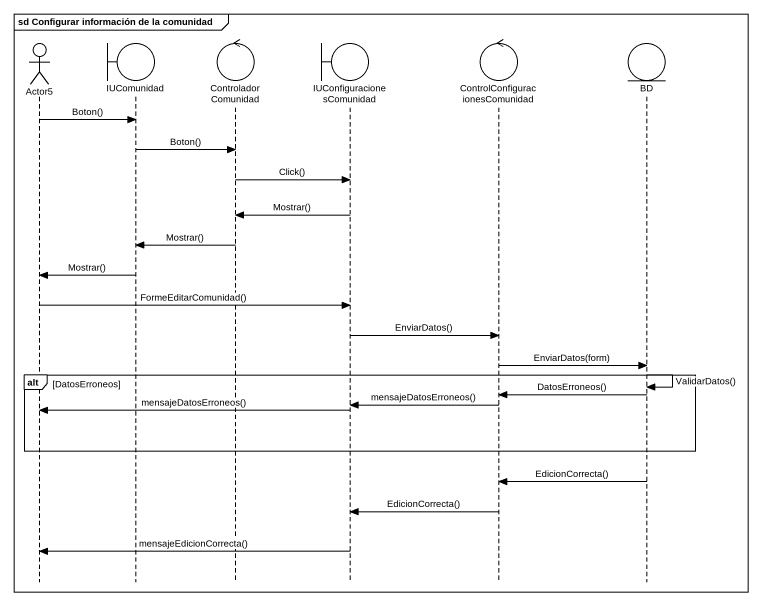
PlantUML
@startuml
mainframe sd Configurar información de la comunidad
hide footbox
actor Actor5
boundary IUComunidad
control ControladorComunidad
boundary IUConfiguracionesComunidad
control "ControlConfiguracionesComunidad" as ControlConfiguracionesComuni
entity BD

Actor5 -> IUComunidad : Boton()
IUComunidad -> ControladorComunidad : Boton()
ControladorComunidad -> IUConfiguracionesComunidad : Click()
IUConfiguracionesComunidad -> ControladorComunidad : Mostrar()
ControladorComunidad -> IUComunidad : Mostrar()
IUComunidad -> Actor5 : Mostrar()
Actor5 -> IUConfiguracionesComunidad : FormeEditarComunidad()
IUConfiguracionesComunidad -> ControlConfiguracionesComuni : EnviarDatos()
ControlConfiguracionesComuni -> BD : EnviarDatos(form)
alt DatosErroneos
  BD -> BD : ValidarDatos()
  BD -> ControlConfiguracionesComuni : DatosErroneos()
  ControlConfiguracionesComuni -> IUConfiguracionesComunidad : mensajeDatosErroneos()
  IUConfiguracionesComunidad -> Actor5 : mensajeDatosErroneos()
end
BD -> ControlConfiguracionesComuni : EdicionCorrecta()
ControlConfiguracionesComuni -> IUConfiguracionesComunidad : EdicionCorrecta()
IUConfiguracionesComunidad -> Actor5 : mensajeEdicionCorrecta()
@enduml
